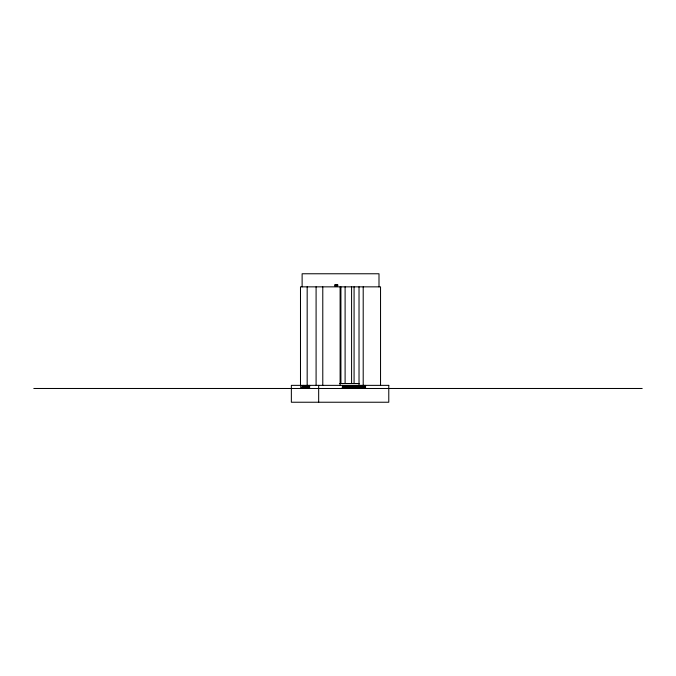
<?xml version="1.0" encoding="UTF-8"?>
<svg xmlns="http://www.w3.org/2000/svg" width="676" height="676" viewBox="0 0 676 676"><rect width="100%" height="100%" fill="white"/><g stroke="black" fill="none" stroke-linecap="round" stroke-linejoin="round"><path stroke-width="1.01" d="M336.868 284.706L337.763 284.706L337.763 286.016L334.975 286.016L334.975 284.706L335.955 284.706L335.955 285.847M337.67 285.847L335.144 285.847L335.144 284.706M339.639 383.512L359.032 383.512L340.079 383.495M309.524 386.148L302.535 386.148L302.535 386.925M342.335 386.148L364.829 386.148L364.829 386.925M309.473 386.925L301.564 386.925L301.564 387.703M342.774 386.925L365.217 386.925L365.217 387.703M309.498 387.703L300.71 387.703L300.71 385.362M342.124 387.703L365.555 387.703L365.555 385.362M33.8 388.48L642.2 388.48M380.537 385.362L380.537 286.852L300.49 286.852L300.49 385.362M378.999 286.852L378.999 273.763L302.121 273.763L302.121 286.852M364.381 385.362L364.381 386.148M363.206 286.852L363.206 385.362M359.024 286.852L359.024 385.362M354.08 286.852L354.08 383.512M351.579 286.852L351.579 383.512M345.106 286.852L345.106 383.512M342.462 385.362L342.462 387.703M340.915 286.852L340.915 383.267M340.113 286.852L340.113 385.362M336.961 284.706L336.961 286.016M335.786 284.706L335.786 286.016M322.782 286.852L322.782 385.362M318.666 385.362L318.666 402.237M316.089 286.852L316.089 385.362M309.633 385.362L309.633 387.703M307.174 286.852L307.174 385.362M303.575 385.362L303.575 386.148M388.776 385.362L291.356 385.362L291.356 402.237L388.776 402.237L388.776 385.362"/></g></svg>
